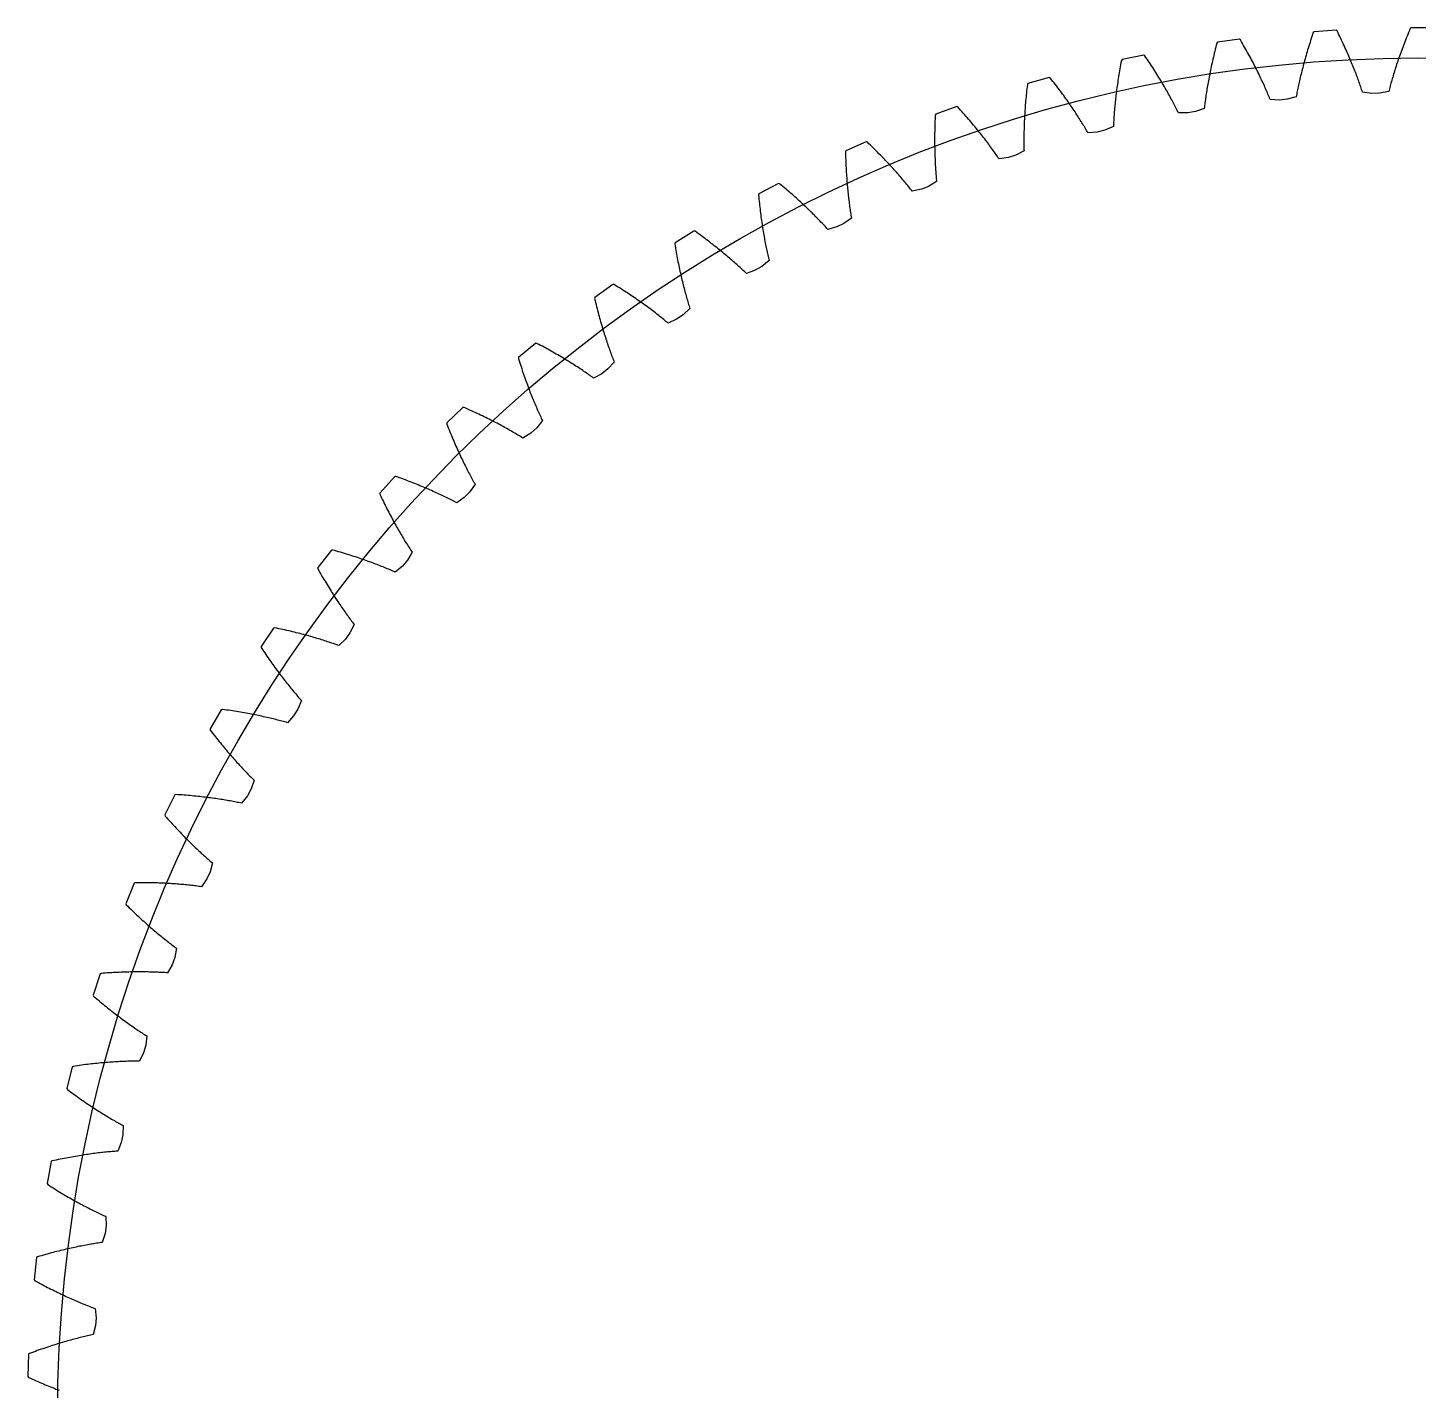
# Model space of a CAD drawing. Extents: x -54 to 54, y 163 to 271.
# Drawn here: x -54.1 to 0, y 217.8 to 270.8 of the extents above; entities that cross this region are included whole.
import ezdxf

# ---------------------------------------------------------------- set-up
doc = ezdxf.new("R2010")
doc.units = 0
doc.layers.get('0').update_dxf_attribs({"linetype": 'CONTINUOUS'})

msp = doc.modelspace()

# ---------------------------------------------------------------- linework, layer by layer
msp.add_lwpolyline([(0.591, 270.836), (-0.274, 270.839), (-0.306, 270.808), (-0.338, 270.732), (-0.369, 270.657), (-0.399, 270.583), (-0.429, 270.509), (-0.458, 270.436), (-0.487, 270.363), (-0.515, 270.291), (-0.543, 270.219), (-0.57, 270.148), (-0.597, 270.078), (-0.623, 270.008), (-0.648, 269.939), (-0.673, 269.871), (-0.697, 269.803), (-0.721, 269.735), (-0.745, 269.669), (-0.768, 269.603), (-0.79, 269.537), (-0.812, 269.472), (-0.833, 269.408), (-0.854, 269.345), (-0.875, 269.282), (-0.895, 269.219), (-0.914, 269.158), (-0.933, 269.097), (-0.952, 269.036), (-0.97, 268.976), (-0.988, 268.917), (-1.005, 268.859), (-1.022, 268.801), (-1.038, 268.744), (-1.054, 268.687), (-1.07, 268.631), (-1.085, 268.576), (-1.1, 268.522), (-1.114, 268.468), (-1.128, 268.415), (-1.141, 268.362), (-1.498, 268.29), (-1.799, 268.28), (-2.16, 268.33), (-2.176, 268.381), (-2.194, 268.433), (-2.211, 268.486), (-2.23, 268.54), (-2.248, 268.594), (-2.267, 268.648), (-2.287, 268.704), (-2.307, 268.76), (-2.327, 268.816), (-2.348, 268.874), (-2.37, 268.932), (-2.392, 268.99), (-2.414, 269.049), (-2.437, 269.109), (-2.46, 269.169), (-2.484, 269.23), (-2.509, 269.292), (-2.534, 269.354), (-2.559, 269.416), (-2.585, 269.48), (-2.612, 269.544), (-2.639, 269.608), (-2.667, 269.673), (-2.695, 269.739), (-2.723, 269.805), (-2.753, 269.872), (-2.783, 269.939), (-2.813, 270.007), (-2.844, 270.076), (-2.875, 270.145), (-2.908, 270.214), (-2.94, 270.284), (-2.974, 270.355), (-3.008, 270.426), (-3.042, 270.498), (-3.077, 270.571), (-3.113, 270.643), (-3.149, 270.717), (-3.184, 270.746), (-4.047, 270.688), (-4.077, 270.655), (-4.103, 270.577), (-4.129, 270.5), (-4.154, 270.424), (-4.178, 270.348), (-4.203, 270.273), (-4.226, 270.198), (-4.249, 270.124), (-4.272, 270.051), (-4.294, 269.979), (-4.315, 269.907), (-4.336, 269.835), (-4.357, 269.764), (-4.377, 269.694), (-4.397, 269.625), (-4.416, 269.556), (-4.435, 269.488), (-4.453, 269.42), (-4.471, 269.353), (-4.488, 269.287), (-4.505, 269.222), (-4.521, 269.157), (-4.537, 269.093), (-4.553, 269.029), (-4.568, 268.966), (-4.583, 268.904), (-4.597, 268.842), (-4.611, 268.781), (-4.625, 268.721), (-4.638, 268.662), (-4.651, 268.603), (-4.663, 268.545), (-4.675, 268.487), (-4.686, 268.43), (-4.698, 268.374), (-4.709, 268.319), (-4.719, 268.264), (-4.729, 268.21), (-4.739, 268.157), (-5.089, 268.059), (-5.39, 268.029), (-5.753, 268.053), (-5.773, 268.104), (-5.794, 268.154), (-5.815, 268.206), (-5.837, 268.258), (-5.859, 268.311), (-5.882, 268.364), (-5.906, 268.418), (-5.93, 268.472), (-5.954, 268.527), (-5.979, 268.583), (-6.004, 268.639), (-6.03, 268.696), (-6.057, 268.753), (-6.084, 268.811), (-6.111, 268.87), (-6.139, 268.929), (-6.168, 268.989), (-6.197, 269.049), (-6.227, 269.11), (-6.257, 269.171), (-6.288, 269.233), (-6.32, 269.295), (-6.352, 269.358), (-6.385, 269.422), (-6.418, 269.486), (-6.452, 269.55), (-6.486, 269.616), (-6.521, 269.681), (-6.557, 269.747), (-6.593, 269.814), (-6.63, 269.881), (-6.668, 269.949), (-6.706, 270.017), (-6.745, 270.086), (-6.784, 270.155), (-6.824, 270.225), (-6.865, 270.295), (-6.906, 270.366), (-6.943, 270.392), (-7.799, 270.274), (-7.827, 270.239), (-7.848, 270.16), (-7.868, 270.081), (-7.888, 270.003), (-7.907, 269.926), (-7.926, 269.849), (-7.944, 269.773), (-7.962, 269.698), (-7.98, 269.623), (-7.997, 269.549), (-8.013, 269.476), (-8.029, 269.403), (-8.045, 269.331), (-8.06, 269.26), (-8.075, 269.189), (-8.089, 269.119), (-8.103, 269.05), (-8.116, 268.981), (-8.129, 268.913), (-8.142, 268.846), (-8.154, 268.78), (-8.166, 268.714), (-8.178, 268.649), (-8.189, 268.584), (-8.2, 268.52), (-8.21, 268.457), (-8.22, 268.395), (-8.23, 268.333), (-8.239, 268.272), (-8.248, 268.212), (-8.256, 268.152), (-8.265, 268.093), (-8.273, 268.035), (-8.28, 267.978), (-8.288, 267.921), (-8.295, 267.865), (-8.301, 267.809), (-8.308, 267.755), (-8.314, 267.701), (-8.656, 267.579), (-8.954, 267.528), (-9.317, 267.527), (-9.341, 267.576), (-9.366, 267.625), (-9.391, 267.675), (-9.416, 267.725), (-9.442, 267.776), (-9.469, 267.828), (-9.496, 267.88), (-9.523, 267.933), (-9.551, 267.986), (-9.58, 268.04), (-9.609, 268.094), (-9.639, 268.149), (-9.67, 268.204), (-9.701, 268.26), (-9.732, 268.317), (-9.764, 268.374), (-9.797, 268.431), (-9.831, 268.489), (-9.865, 268.548), (-9.899, 268.607), (-9.934, 268.666), (-9.97, 268.726), (-10.007, 268.787), (-10.044, 268.848), (-10.081, 268.91), (-10.119, 268.972), (-10.158, 269.034), (-10.198, 269.097), (-10.238, 269.161), (-10.279, 269.225), (-10.321, 269.289), (-10.363, 269.354), (-10.406, 269.42), (-10.449, 269.486), (-10.493, 269.552), (-10.538, 269.619), (-10.584, 269.686), (-10.63, 269.753), (-10.668, 269.777), (-11.514, 269.6), (-11.54, 269.563), (-11.555, 269.482), (-11.569, 269.402), (-11.584, 269.323), (-11.598, 269.245), (-11.611, 269.167), (-11.624, 269.09), (-11.637, 269.014), (-11.649, 268.938), (-11.66, 268.863), (-11.672, 268.789), (-11.683, 268.715), (-11.693, 268.642), (-11.703, 268.57), (-11.713, 268.498), (-11.723, 268.428), (-11.732, 268.357), (-11.74, 268.288), (-11.749, 268.219), (-11.756, 268.151), (-11.764, 268.084), (-11.771, 268.018), (-11.778, 267.952), (-11.785, 267.887), (-11.791, 267.822), (-11.797, 267.759), (-11.803, 267.696), (-11.808, 267.633), (-11.813, 267.572), (-11.818, 267.511), (-11.822, 267.451), (-11.826, 267.392), (-11.83, 267.333), (-11.834, 267.275), (-11.837, 267.218), (-11.84, 267.162), (-11.843, 267.106), (-11.846, 267.051), (-11.848, 266.997), (-12.181, 266.852), (-12.474, 266.78), (-12.837, 266.753), (-12.864, 266.8), (-12.892, 266.848), (-12.92, 266.896), (-12.949, 266.944), (-12.979, 266.993), (-13.009, 267.043), (-13.039, 267.093), (-13.071, 267.144), (-13.102, 267.195), (-13.135, 267.246), (-13.168, 267.299), (-13.201, 267.351), (-13.236, 267.404), (-13.27, 267.458), (-13.306, 267.512), (-13.342, 267.567), (-13.379, 267.622), (-13.416, 267.677), (-13.454, 267.733), (-13.493, 267.79), (-13.532, 267.847), (-13.572, 267.904), (-13.612, 267.962), (-13.653, 268.021), (-13.695, 268.079), (-13.738, 268.139), (-13.781, 268.198), (-13.825, 268.258), (-13.869, 268.319), (-13.915, 268.38), (-13.961, 268.441), (-14.007, 268.503), (-14.054, 268.566), (-14.102, 268.628), (-14.151, 268.691), (-14.2, 268.755), (-14.251, 268.819), (-14.301, 268.883), (-14.341, 268.904), (-15.173, 268.668), (-15.196, 268.629), (-15.205, 268.548), (-15.214, 268.467), (-15.223, 268.387), (-15.231, 268.308), (-15.239, 268.229), (-15.247, 268.152), (-15.254, 268.075), (-15.261, 267.998), (-15.267, 267.923), (-15.274, 267.848), (-15.279, 267.773), (-15.285, 267.7), (-15.29, 267.627), (-15.295, 267.555), (-15.299, 267.484), (-15.303, 267.413), (-15.307, 267.344), (-15.31, 267.274), (-15.314, 267.206), (-15.317, 267.138), (-15.319, 267.072), (-15.321, 267.005), (-15.323, 266.94), (-15.325, 266.875), (-15.327, 266.811), (-15.328, 266.748), (-15.329, 266.686), (-15.33, 266.624), (-15.33, 266.563), (-15.33, 266.503), (-15.33, 266.443), (-15.33, 266.385), (-15.33, 266.327), (-15.329, 266.269), (-15.328, 266.213), (-15.327, 266.157), (-15.326, 266.102), (-15.324, 266.048), (-15.647, 265.88), (-15.934, 265.788), (-16.294, 265.736), (-16.324, 265.781), (-16.355, 265.826), (-16.387, 265.872), (-16.419, 265.919), (-16.452, 265.966), (-16.485, 266.013), (-16.52, 266.061), (-16.554, 266.109), (-16.589, 266.158), (-16.625, 266.207), (-16.662, 266.257), (-16.699, 266.307), (-16.737, 266.358), (-16.776, 266.409), (-16.815, 266.46), (-16.854, 266.512), (-16.895, 266.565), (-16.936, 266.617), (-16.978, 266.671), (-17.02, 266.724), (-17.063, 266.778), (-17.107, 266.833), (-17.152, 266.888), (-17.197, 266.943), (-17.243, 266.999), (-17.289, 267.055), (-17.336, 267.112), (-17.384, 267.169), (-17.433, 267.226), (-17.482, 267.284), (-17.533, 267.342), (-17.583, 267.4), (-17.635, 267.459), (-17.687, 267.518), (-17.74, 267.578), (-17.794, 267.637), (-17.848, 267.698), (-17.903, 267.758), (-17.944, 267.776), (-18.758, 267.483), (-18.778, 267.443), (-18.782, 267.361), (-18.785, 267.28), (-18.788, 267.2), (-18.791, 267.12), (-18.793, 267.041), (-18.796, 266.963), (-18.797, 266.885), (-18.799, 266.809), (-18.8, 266.733), (-18.801, 266.658), (-18.801, 266.583), (-18.802, 266.51), (-18.802, 266.437), (-18.801, 266.365), (-18.801, 266.293), (-18.8, 266.222), (-18.799, 266.152), (-18.797, 266.083), (-18.796, 266.015), (-18.794, 265.947), (-18.792, 265.88), (-18.79, 265.814), (-18.787, 265.749), (-18.784, 265.684), (-18.781, 265.62), (-18.778, 265.557), (-18.775, 265.495), (-18.771, 265.433), (-18.767, 265.372), (-18.763, 265.312), (-18.759, 265.253), (-18.755, 265.194), (-18.751, 265.137), (-18.746, 265.079), (-18.741, 265.023), (-18.736, 264.968), (-18.731, 264.913), (-18.726, 264.859), (-19.036, 264.669), (-19.316, 264.557), (-19.671, 264.48), (-19.705, 264.523), (-19.739, 264.566), (-19.774, 264.61), (-19.809, 264.654), (-19.845, 264.698), (-19.882, 264.743), (-19.919, 264.788), (-19.957, 264.834), (-19.996, 264.88), (-20.035, 264.927), (-20.075, 264.974), (-20.115, 265.021), (-20.157, 265.069), (-20.199, 265.118), (-20.241, 265.166), (-20.285, 265.215), (-20.329, 265.265), (-20.373, 265.315), (-20.419, 265.365), (-20.465, 265.415), (-20.512, 265.466), (-20.559, 265.518), (-20.607, 265.569), (-20.656, 265.621), (-20.706, 265.674), (-20.756, 265.727), (-20.807, 265.78), (-20.859, 265.833), (-20.912, 265.887), (-20.965, 265.941), (-21.019, 265.995), (-21.074, 266.05), (-21.129, 266.105), (-21.185, 266.161), (-21.242, 266.216), (-21.3, 266.272), (-21.359, 266.328), (-21.418, 266.385), (-21.46, 266.4), (-22.251, 266.051), (-22.268, 266.009), (-22.266, 265.928), (-22.264, 265.846), (-22.262, 265.766), (-22.259, 265.686), (-22.256, 265.608), (-22.252, 265.529), (-22.249, 265.452), (-22.245, 265.376), (-22.241, 265.3), (-22.236, 265.225), (-22.232, 265.15), (-22.227, 265.077), (-22.222, 265.004), (-22.217, 264.932), (-22.211, 264.861), (-22.205, 264.79), (-22.199, 264.721), (-22.193, 264.652), (-22.187, 264.584), (-22.18, 264.516), (-22.174, 264.45), (-22.167, 264.384), (-22.16, 264.319), (-22.152, 264.255), (-22.145, 264.191), (-22.137, 264.128), (-22.13, 264.066), (-22.122, 264.005), (-22.114, 263.945), (-22.106, 263.885), (-22.097, 263.826), (-22.089, 263.768), (-22.08, 263.711), (-22.072, 263.654), (-22.063, 263.598), (-22.054, 263.543), (-22.045, 263.489), (-22.036, 263.436), (-22.332, 263.224), (-22.604, 263.093), (-22.953, 262.992), (-22.989, 263.032), (-23.026, 263.073), (-23.064, 263.114), (-23.103, 263.155), (-23.142, 263.197), (-23.181, 263.239), (-23.222, 263.282), (-23.263, 263.325), (-23.304, 263.368), (-23.347, 263.412), (-23.39, 263.456), (-23.434, 263.501), (-23.478, 263.545), (-23.524, 263.591), (-23.569, 263.636), (-23.616, 263.682), (-23.663, 263.728), (-23.712, 263.775), (-23.76, 263.822), (-23.81, 263.869), (-23.86, 263.917), (-23.911, 263.965), (-23.963, 264.013), (-24.015, 264.061), (-24.068, 264.11), (-24.122, 264.159), (-24.177, 264.209), (-24.232, 264.258), (-24.288, 264.308), (-24.345, 264.359), (-24.403, 264.409), (-24.461, 264.46), (-24.521, 264.511), (-24.581, 264.562), (-24.641, 264.614), (-24.703, 264.666), (-24.765, 264.718), (-24.828, 264.77), (-24.871, 264.782), (-25.636, 264.379), (-25.65, 264.336), (-25.643, 264.254), (-25.635, 264.174), (-25.627, 264.094), (-25.618, 264.014), (-25.61, 263.936), (-25.601, 263.858), (-25.592, 263.781), (-25.583, 263.705), (-25.573, 263.63), (-25.564, 263.555), (-25.554, 263.482), (-25.544, 263.409), (-25.534, 263.336), (-25.524, 263.265), (-25.513, 263.194), (-25.503, 263.124), (-25.492, 263.055), (-25.481, 262.987), (-25.47, 262.919), (-25.458, 262.853), (-25.447, 262.787), (-25.436, 262.722), (-25.424, 262.657), (-25.412, 262.594), (-25.4, 262.531), (-25.388, 262.469), (-25.376, 262.407), (-25.364, 262.347), (-25.352, 262.287), (-25.34, 262.228), (-25.327, 262.17), (-25.315, 262.113), (-25.303, 262.056), (-25.29, 262), (-25.277, 261.945), (-25.265, 261.891), (-25.252, 261.837), (-25.239, 261.785), (-25.52, 261.553), (-25.782, 261.403), (-26.123, 261.278), (-26.162, 261.315), (-26.202, 261.353), (-26.242, 261.392), (-26.284, 261.43), (-26.325, 261.469), (-26.368, 261.509), (-26.411, 261.549), (-26.455, 261.589), (-26.5, 261.629), (-26.545, 261.67), (-26.591, 261.711), (-26.638, 261.752), (-26.686, 261.794), (-26.734, 261.836), (-26.783, 261.878), (-26.833, 261.92), (-26.883, 261.963), (-26.934, 262.006), (-26.986, 262.05), (-27.039, 262.094), (-27.092, 262.137), (-27.147, 262.182), (-27.201, 262.226), (-27.257, 262.271), (-27.314, 262.316), (-27.371, 262.361), (-27.429, 262.407), (-27.488, 262.452), (-27.547, 262.498), (-27.607, 262.544), (-27.668, 262.591), (-27.73, 262.637), (-27.793, 262.684), (-27.856, 262.731), (-27.92, 262.778), (-27.985, 262.826), (-28.051, 262.873), (-28.118, 262.921), (-28.161, 262.93), (-28.896, 262.474), (-28.907, 262.431), (-28.894, 262.35), (-28.881, 262.27), (-28.867, 262.191), (-28.853, 262.112), (-28.839, 262.035), (-28.825, 261.958), (-28.811, 261.882), (-28.796, 261.806), (-28.782, 261.732), (-28.767, 261.658), (-28.752, 261.585), (-28.737, 261.513), (-28.722, 261.442), (-28.706, 261.371), (-28.691, 261.301), (-28.676, 261.232), (-28.66, 261.164), (-28.644, 261.097), (-28.628, 261.03), (-28.613, 260.964), (-28.597, 260.899), (-28.581, 260.835), (-28.565, 260.772), (-28.548, 260.709), (-28.532, 260.647), (-28.516, 260.586), (-28.5, 260.526), (-28.483, 260.466), (-28.467, 260.408), (-28.451, 260.35), (-28.434, 260.293), (-28.418, 260.236), (-28.402, 260.181), (-28.385, 260.126), (-28.369, 260.072), (-28.352, 260.018), (-28.336, 259.966), (-28.32, 259.914), (-28.583, 259.664), (-28.834, 259.496), (-29.166, 259.347), (-29.207, 259.382), (-29.25, 259.417), (-29.293, 259.452), (-29.336, 259.488), (-29.381, 259.524), (-29.426, 259.56), (-29.472, 259.597), (-29.519, 259.634), (-29.566, 259.671), (-29.614, 259.708), (-29.663, 259.746), (-29.713, 259.784), (-29.763, 259.822), (-29.814, 259.861), (-29.866, 259.9), (-29.918, 259.939), (-29.972, 259.978), (-30.026, 260.017), (-30.081, 260.057), (-30.136, 260.097), (-30.193, 260.137), (-30.25, 260.177), (-30.308, 260.218), (-30.366, 260.259), (-30.426, 260.3), (-30.486, 260.341), (-30.547, 260.382), (-30.609, 260.424), (-30.671, 260.465), (-30.735, 260.507), (-30.799, 260.549), (-30.864, 260.591), (-30.93, 260.634), (-30.996, 260.676), (-31.063, 260.719), (-31.131, 260.761), (-31.2, 260.804), (-31.27, 260.847), (-31.314, 260.854), (-32.016, 260.347), (-32.024, 260.303), (-32.005, 260.223), (-31.986, 260.144), (-31.967, 260.066), (-31.947, 259.989), (-31.928, 259.913), (-31.909, 259.837), (-31.889, 259.762), (-31.869, 259.688), (-31.849, 259.615), (-31.83, 259.542), (-31.81, 259.47), (-31.79, 259.399), (-31.77, 259.329), (-31.749, 259.26), (-31.729, 259.191), (-31.709, 259.124), (-31.689, 259.057), (-31.668, 258.991), (-31.648, 258.925), (-31.627, 258.861), (-31.607, 258.797), (-31.586, 258.734), (-31.566, 258.672), (-31.546, 258.611), (-31.525, 258.55), (-31.505, 258.49), (-31.484, 258.431), (-31.464, 258.373), (-31.443, 258.315), (-31.423, 258.259), (-31.403, 258.203), (-31.382, 258.148), (-31.362, 258.094), (-31.342, 258.04), (-31.322, 257.987), (-31.302, 257.935), (-31.282, 257.884), (-31.262, 257.834), (-31.507, 257.565), (-31.746, 257.38), (-32.066, 257.209), (-32.11, 257.241), (-32.155, 257.273), (-32.2, 257.305), (-32.246, 257.338), (-32.293, 257.37), (-32.341, 257.403), (-32.389, 257.437), (-32.438, 257.47), (-32.488, 257.504), (-32.539, 257.538), (-32.59, 257.572), (-32.642, 257.607), (-32.695, 257.641), (-32.749, 257.676), (-32.803, 257.711), (-32.858, 257.746), (-32.914, 257.782), (-32.971, 257.817), (-33.029, 257.853), (-33.087, 257.889), (-33.146, 257.925), (-33.206, 257.961), (-33.266, 257.998), (-33.328, 258.034), (-33.39, 258.071), (-33.453, 258.108), (-33.516, 258.145), (-33.581, 258.182), (-33.646, 258.219), (-33.712, 258.256), (-33.779, 258.294), (-33.847, 258.331), (-33.916, 258.369), (-33.985, 258.407), (-34.055, 258.445), (-34.126, 258.482), (-34.198, 258.52), (-34.27, 258.558), (-34.315, 258.562), (-34.979, 258.008), (-34.984, 257.963), (-34.96, 257.885), (-34.935, 257.807), (-34.911, 257.731), (-34.886, 257.655), (-34.861, 257.58), (-34.837, 257.506), (-34.812, 257.433), (-34.787, 257.36), (-34.762, 257.288), (-34.737, 257.217), (-34.712, 257.147), (-34.687, 257.078), (-34.663, 257.009), (-34.638, 256.942), (-34.613, 256.875), (-34.588, 256.809), (-34.563, 256.743), (-34.538, 256.679), (-34.513, 256.615), (-34.488, 256.552), (-34.463, 256.49), (-34.438, 256.428), (-34.414, 256.368), (-34.389, 256.308), (-34.364, 256.249), (-34.34, 256.191), (-34.315, 256.133), (-34.291, 256.077), (-34.266, 256.021), (-34.242, 255.966), (-34.218, 255.911), (-34.194, 255.858), (-34.17, 255.805), (-34.146, 255.753), (-34.122, 255.702), (-34.099, 255.651), (-34.075, 255.602), (-34.052, 255.553), (-34.278, 255.268), (-34.503, 255.067), (-34.811, 254.873), (-34.857, 254.902), (-34.904, 254.931), (-34.951, 254.96), (-34.999, 254.989), (-35.048, 255.019), (-35.098, 255.048), (-35.149, 255.078), (-35.2, 255.108), (-35.252, 255.138), (-35.305, 255.169), (-35.359, 255.199), (-35.413, 255.23), (-35.468, 255.261), (-35.524, 255.292), (-35.581, 255.323), (-35.638, 255.354), (-35.697, 255.386), (-35.756, 255.417), (-35.816, 255.449), (-35.876, 255.481), (-35.938, 255.513), (-36, 255.545), (-36.063, 255.577), (-36.126, 255.609), (-36.191, 255.641), (-36.256, 255.674), (-36.323, 255.706), (-36.39, 255.738), (-36.457, 255.771), (-36.526, 255.804), (-36.595, 255.836), (-36.665, 255.869), (-36.736, 255.902), (-36.808, 255.935), (-36.881, 255.967), (-36.954, 256), (-37.028, 256.033), (-37.103, 256.066), (-37.148, 256.066), (-37.772, 255.467), (-37.774, 255.422), (-37.744, 255.346), (-37.714, 255.27), (-37.684, 255.196), (-37.655, 255.122), (-37.625, 255.049), (-37.595, 254.977), (-37.565, 254.905), (-37.535, 254.835), (-37.506, 254.765), (-37.476, 254.696), (-37.446, 254.627), (-37.416, 254.56), (-37.387, 254.493), (-37.357, 254.428), (-37.327, 254.363), (-37.298, 254.298), (-37.269, 254.235), (-37.239, 254.172), (-37.21, 254.11), (-37.181, 254.049), (-37.152, 253.989), (-37.123, 253.929), (-37.094, 253.871), (-37.065, 253.813), (-37.036, 253.756), (-37.008, 253.699), (-36.979, 253.644), (-36.951, 253.589), (-36.923, 253.535), (-36.895, 253.482), (-36.867, 253.429), (-36.839, 253.377), (-36.811, 253.326), (-36.784, 253.276), (-36.756, 253.227), (-36.729, 253.178), (-36.702, 253.13), (-36.676, 253.083), (-36.881, 252.783), (-37.092, 252.567), (-37.385, 252.352), (-37.433, 252.378), (-37.482, 252.403), (-37.532, 252.429), (-37.582, 252.455), (-37.633, 252.481), (-37.684, 252.507), (-37.737, 252.533), (-37.79, 252.559), (-37.844, 252.586), (-37.899, 252.612), (-37.955, 252.639), (-38.011, 252.666), (-38.068, 252.693), (-38.126, 252.72), (-38.185, 252.747), (-38.245, 252.774), (-38.305, 252.802), (-38.366, 252.829), (-38.428, 252.856), (-38.491, 252.884), (-38.554, 252.911), (-38.618, 252.939), (-38.683, 252.967), (-38.749, 252.994), (-38.816, 253.022), (-38.883, 253.05), (-38.952, 253.077), (-39.021, 253.105), (-39.091, 253.133), (-39.161, 253.161), (-39.233, 253.188), (-39.305, 253.216), (-39.378, 253.244), (-39.452, 253.272), (-39.527, 253.299), (-39.602, 253.327), (-39.679, 253.354), (-39.756, 253.382), (-39.8, 253.379), (-40.381, 252.738), (-40.38, 252.693), (-40.345, 252.619), (-40.31, 252.546), (-40.275, 252.473), (-40.24, 252.402), (-40.205, 252.331), (-40.17, 252.261), (-40.135, 252.192), (-40.101, 252.123), (-40.066, 252.056), (-40.032, 251.989), (-39.997, 251.923), (-39.963, 251.858), (-39.929, 251.793), (-39.894, 251.73), (-39.86, 251.667), (-39.827, 251.605), (-39.793, 251.544), (-39.759, 251.483), (-39.726, 251.424), (-39.692, 251.365), (-39.659, 251.307), (-39.626, 251.249), (-39.593, 251.193), (-39.56, 251.137), (-39.527, 251.082), (-39.495, 251.028), (-39.463, 250.974), (-39.431, 250.922), (-39.399, 250.87), (-39.367, 250.818), (-39.336, 250.768), (-39.304, 250.718), (-39.273, 250.669), (-39.242, 250.621), (-39.212, 250.574), (-39.181, 250.527), (-39.151, 250.481), (-39.121, 250.436), (-39.305, 250.123), (-39.5, 249.892), (-39.778, 249.658), (-39.828, 249.68), (-39.878, 249.702), (-39.929, 249.724), (-39.981, 249.746), (-40.034, 249.768), (-40.087, 249.791), (-40.141, 249.813), (-40.196, 249.836), (-40.252, 249.859), (-40.309, 249.881), (-40.366, 249.904), (-40.424, 249.927), (-40.483, 249.95), (-40.543, 249.973), (-40.603, 249.996), (-40.665, 250.019), (-40.727, 250.042), (-40.79, 250.065), (-40.853, 250.088), (-40.918, 250.111), (-40.983, 250.134), (-41.049, 250.157), (-41.116, 250.18), (-41.183, 250.203), (-41.252, 250.226), (-41.321, 250.249), (-41.391, 250.272), (-41.462, 250.295), (-41.534, 250.317), (-41.606, 250.34), (-41.679, 250.363), (-41.753, 250.385), (-41.828, 250.408), (-41.904, 250.43), (-41.98, 250.453), (-42.057, 250.475), (-42.135, 250.497), (-42.214, 250.52), (-42.259, 250.513), (-42.793, 249.833), (-42.789, 249.789), (-42.749, 249.717), (-42.709, 249.647), (-42.669, 249.577), (-42.629, 249.508), (-42.589, 249.44), (-42.55, 249.372), (-42.51, 249.306), (-42.471, 249.24), (-42.432, 249.175), (-42.392, 249.111), (-42.353, 249.047), (-42.315, 248.985), (-42.276, 248.923), (-42.238, 248.862), (-42.199, 248.801), (-42.161, 248.742), (-42.123, 248.683), (-42.085, 248.625), (-42.048, 248.568), (-42.01, 248.512), (-41.973, 248.456), (-41.936, 248.401), (-41.899, 248.347), (-41.863, 248.294), (-41.826, 248.241), (-41.79, 248.189), (-41.754, 248.138), (-41.718, 248.088), (-41.683, 248.038), (-41.648, 247.989), (-41.613, 247.941), (-41.578, 247.894), (-41.544, 247.847), (-41.51, 247.801), (-41.476, 247.756), (-41.442, 247.712), (-41.409, 247.668), (-41.376, 247.625), (-41.538, 247.3), (-41.716, 247.056), (-41.977, 246.803), (-42.028, 246.821), (-42.08, 246.84), (-42.132, 246.858), (-42.185, 246.877), (-42.24, 246.895), (-42.294, 246.914), (-42.35, 246.933), (-42.407, 246.951), (-42.464, 246.97), (-42.522, 246.989), (-42.581, 247.008), (-42.64, 247.026), (-42.701, 247.045), (-42.762, 247.064), (-42.824, 247.082), (-42.886, 247.101), (-42.95, 247.12), (-43.014, 247.138), (-43.079, 247.157), (-43.145, 247.175), (-43.212, 247.194), (-43.279, 247.212), (-43.348, 247.23), (-43.417, 247.248), (-43.487, 247.267), (-43.557, 247.285), (-43.629, 247.303), (-43.701, 247.321), (-43.774, 247.338), (-43.848, 247.356), (-43.923, 247.373), (-43.998, 247.391), (-44.074, 247.408), (-44.151, 247.425), (-44.229, 247.442), (-44.308, 247.459), (-44.387, 247.476), (-44.467, 247.493), (-44.511, 247.483), (-44.997, 246.768), (-44.989, 246.723), (-44.944, 246.655), (-44.9, 246.587), (-44.855, 246.52), (-44.81, 246.454), (-44.766, 246.389), (-44.722, 246.325), (-44.678, 246.261), (-44.634, 246.198), (-44.59, 246.136), (-44.547, 246.075), (-44.503, 246.014), (-44.46, 245.954), (-44.418, 245.895), (-44.375, 245.837), (-44.332, 245.78), (-44.29, 245.723), (-44.248, 245.667), (-44.206, 245.612), (-44.165, 245.557), (-44.124, 245.504), (-44.083, 245.451), (-44.042, 245.399), (-44.001, 245.347), (-43.961, 245.297), (-43.921, 245.247), (-43.882, 245.197), (-43.842, 245.149), (-43.803, 245.101), (-43.764, 245.054), (-43.726, 245.008), (-43.688, 244.962), (-43.65, 244.918), (-43.612, 244.873), (-43.575, 244.83), (-43.538, 244.787), (-43.501, 244.745), (-43.465, 244.704), (-43.429, 244.663), (-43.568, 244.328), (-43.729, 244.072), (-43.971, 243.801), (-44.023, 243.816), (-44.076, 243.831), (-44.13, 243.846), (-44.184, 243.861), (-44.24, 243.875), (-44.296, 243.89), (-44.353, 243.905), (-44.41, 243.92), (-44.469, 243.934), (-44.528, 243.949), (-44.588, 243.964), (-44.649, 243.978), (-44.71, 243.992), (-44.772, 244.007), (-44.835, 244.021), (-44.899, 244.035), (-44.964, 244.05), (-45.029, 244.064), (-45.096, 244.078), (-45.163, 244.091), (-45.231, 244.105), (-45.299, 244.119), (-45.369, 244.132), (-45.439, 244.146), (-45.51, 244.159), (-45.581, 244.172), (-45.654, 244.185), (-45.727, 244.198), (-45.801, 244.21), (-45.876, 244.223), (-45.952, 244.235), (-46.028, 244.247), (-46.106, 244.259), (-46.184, 244.271), (-46.263, 244.282), (-46.342, 244.294), (-46.423, 244.305), (-46.504, 244.316), (-46.547, 244.303), (-46.982, 243.556), (-46.971, 243.512), (-46.921, 243.447), (-46.872, 243.383), (-46.823, 243.319), (-46.773, 243.256), (-46.725, 243.194), (-46.676, 243.133), (-46.628, 243.072), (-46.58, 243.013), (-46.532, 242.954), (-46.484, 242.896), (-46.437, 242.838), (-46.389, 242.782), (-46.343, 242.726), (-46.296, 242.671), (-46.25, 242.616), (-46.204, 242.563), (-46.158, 242.51), (-46.112, 242.458), (-46.067, 242.406), (-46.022, 242.356), (-45.978, 242.306), (-45.933, 242.257), (-45.889, 242.208), (-45.846, 242.16), (-45.802, 242.113), (-45.759, 242.067), (-45.717, 242.021), (-45.674, 241.977), (-45.632, 241.932), (-45.591, 241.889), (-45.549, 241.846), (-45.508, 241.804), (-45.468, 241.763), (-45.428, 241.722), (-45.388, 241.682), (-45.348, 241.643), (-45.309, 241.604), (-45.27, 241.566), (-45.386, 241.221), (-45.528, 240.955), (-45.751, 240.668), (-45.804, 240.679), (-45.858, 240.69), (-45.913, 240.701), (-45.968, 240.712), (-46.024, 240.723), (-46.081, 240.734), (-46.139, 240.745), (-46.198, 240.755), (-46.257, 240.766), (-46.317, 240.777), (-46.378, 240.787), (-46.439, 240.797), (-46.502, 240.807), (-46.565, 240.817), (-46.629, 240.827), (-46.694, 240.837), (-46.759, 240.846), (-46.825, 240.856), (-46.892, 240.865), (-46.96, 240.874), (-47.029, 240.883), (-47.098, 240.892), (-47.168, 240.901), (-47.239, 240.909), (-47.311, 240.917), (-47.383, 240.925), (-47.457, 240.933), (-47.531, 240.941), (-47.606, 240.948), (-47.681, 240.956), (-47.758, 240.963), (-47.835, 240.969), (-47.913, 240.976), (-47.991, 240.982), (-48.071, 240.988), (-48.151, 240.994), (-48.232, 240.999), (-48.314, 241.005), (-48.356, 240.989), (-48.737, 240.213), (-48.724, 240.17), (-48.669, 240.109), (-48.616, 240.048), (-48.562, 239.988), (-48.509, 239.929), (-48.456, 239.87), (-48.403, 239.813), (-48.35, 239.756), (-48.298, 239.7), (-48.246, 239.644), (-48.195, 239.589), (-48.144, 239.536), (-48.093, 239.482), (-48.042, 239.43), (-47.992, 239.378), (-47.942, 239.327), (-47.892, 239.277), (-47.842, 239.227), (-47.793, 239.178), (-47.745, 239.13), (-47.696, 239.083), (-47.649, 239.036), (-47.601, 238.99), (-47.554, 238.945), (-47.507, 238.9), (-47.46, 238.857), (-47.414, 238.813), (-47.368, 238.771), (-47.323, 238.729), (-47.278, 238.688), (-47.233, 238.647), (-47.189, 238.608), (-47.145, 238.568), (-47.102, 238.53), (-47.059, 238.492), (-47.017, 238.455), (-46.974, 238.419), (-46.933, 238.383), (-46.891, 238.348), (-46.982, 237.996), (-47.106, 237.72), (-47.308, 237.418), (-47.362, 237.426), (-47.417, 237.433), (-47.472, 237.44), (-47.528, 237.447), (-47.585, 237.454), (-47.642, 237.461), (-47.701, 237.468), (-47.76, 237.474), (-47.82, 237.481), (-47.88, 237.487), (-47.942, 237.493), (-48.004, 237.499), (-48.067, 237.505), (-48.13, 237.51), (-48.195, 237.516), (-48.26, 237.521), (-48.326, 237.526), (-48.393, 237.531), (-48.461, 237.535), (-48.529, 237.54), (-48.598, 237.544), (-48.668, 237.548), (-48.738, 237.552), (-48.81, 237.555), (-48.882, 237.558), (-48.955, 237.561), (-49.028, 237.564), (-49.103, 237.566), (-49.178, 237.569), (-49.254, 237.57), (-49.33, 237.572), (-49.408, 237.574), (-49.486, 237.575), (-49.565, 237.575), (-49.645, 237.576), (-49.725, 237.576), (-49.806, 237.576), (-49.888, 237.575), (-49.929, 237.557), (-50.255, 236.756), (-50.239, 236.714), (-50.18, 236.657), (-50.123, 236.6), (-50.065, 236.544), (-50.008, 236.489), (-49.951, 236.434), (-49.894, 236.38), (-49.838, 236.327), (-49.782, 236.275), (-49.726, 236.223), (-49.671, 236.172), (-49.616, 236.122), (-49.561, 236.072), (-49.507, 236.023), (-49.453, 235.975), (-49.4, 235.928), (-49.347, 235.881), (-49.294, 235.835), (-49.242, 235.79), (-49.19, 235.745), (-49.138, 235.701), (-49.087, 235.658), (-49.037, 235.616), (-48.986, 235.574), (-48.936, 235.533), (-48.887, 235.492), (-48.838, 235.452), (-48.789, 235.413), (-48.741, 235.374), (-48.693, 235.336), (-48.646, 235.299), (-48.599, 235.263), (-48.553, 235.227), (-48.507, 235.191), (-48.461, 235.157), (-48.416, 235.123), (-48.372, 235.089), (-48.328, 235.056), (-48.284, 235.024), (-48.35, 234.667), (-48.454, 234.383), (-48.635, 234.068), (-48.689, 234.072), (-48.744, 234.075), (-48.8, 234.078), (-48.856, 234.082), (-48.913, 234.085), (-48.971, 234.087), (-49.03, 234.09), (-49.089, 234.092), (-49.149, 234.095), (-49.21, 234.097), (-49.272, 234.098), (-49.334, 234.1), (-49.398, 234.101), (-49.462, 234.103), (-49.526, 234.103), (-49.592, 234.104), (-49.658, 234.105), (-49.725, 234.105), (-49.793, 234.105), (-49.861, 234.104), (-49.93, 234.103), (-50, 234.102), (-50.071, 234.101), (-50.142, 234.1), (-50.214, 234.098), (-50.287, 234.096), (-50.361, 234.093), (-50.435, 234.09), (-50.51, 234.087), (-50.586, 234.084), (-50.663, 234.08), (-50.74, 234.076), (-50.818, 234.072), (-50.897, 234.067), (-50.977, 234.062), (-51.057, 234.057), (-51.138, 234.051), (-51.219, 234.045), (-51.259, 234.024), (-51.529, 233.202), (-51.509, 233.161), (-51.447, 233.108), (-51.385, 233.055), (-51.324, 233.003), (-51.263, 232.952), (-51.202, 232.902), (-51.142, 232.852), (-51.082, 232.803), (-51.023, 232.754), (-50.964, 232.707), (-50.905, 232.66), (-50.847, 232.613), (-50.789, 232.568), (-50.731, 232.523), (-50.674, 232.479), (-50.618, 232.435), (-50.561, 232.392), (-50.506, 232.35), (-50.45, 232.309), (-50.395, 232.268), (-50.341, 232.228), (-50.287, 232.188), (-50.233, 232.149), (-50.18, 232.111), (-50.128, 232.073), (-50.075, 232.036), (-50.024, 232), (-49.972, 231.964), (-49.922, 231.929), (-49.871, 231.895), (-49.822, 231.861), (-49.772, 231.827), (-49.724, 231.795), (-49.675, 231.763), (-49.627, 231.731), (-49.58, 231.7), (-49.533, 231.67), (-49.487, 231.64), (-49.441, 231.611), (-49.482, 231.25), (-49.566, 230.96), (-49.725, 230.633), (-49.779, 230.633), (-49.834, 230.633), (-49.89, 230.632), (-49.946, 230.631), (-50.004, 230.63), (-50.061, 230.629), (-50.12, 230.628), (-50.18, 230.626), (-50.24, 230.624), (-50.301, 230.622), (-50.362, 230.619), (-50.425, 230.616), (-50.488, 230.613), (-50.552, 230.61), (-50.616, 230.606), (-50.682, 230.602), (-50.748, 230.598), (-50.815, 230.594), (-50.882, 230.589), (-50.95, 230.584), (-51.019, 230.578), (-51.089, 230.572), (-51.159, 230.566), (-51.231, 230.56), (-51.302, 230.553), (-51.375, 230.545), (-51.448, 230.538), (-51.522, 230.53), (-51.597, 230.522), (-51.672, 230.513), (-51.749, 230.504), (-51.825, 230.495), (-51.903, 230.485), (-51.981, 230.475), (-52.06, 230.464), (-52.14, 230.453), (-52.22, 230.441), (-52.301, 230.43), (-52.339, 230.406), (-52.551, 229.567), (-52.529, 229.528), (-52.463, 229.479), (-52.398, 229.431), (-52.333, 229.384), (-52.268, 229.337), (-52.204, 229.291), (-52.141, 229.245), (-52.078, 229.2), (-52.015, 229.156), (-51.953, 229.113), (-51.891, 229.07), (-51.829, 229.028), (-51.769, 228.987), (-51.708, 228.946), (-51.648, 228.906), (-51.589, 228.866), (-51.53, 228.827), (-51.471, 228.789), (-51.413, 228.751), (-51.355, 228.715), (-51.298, 228.678), (-51.241, 228.643), (-51.185, 228.607), (-51.13, 228.573), (-51.075, 228.539), (-51.02, 228.506), (-50.966, 228.473), (-50.912, 228.441), (-50.859, 228.41), (-50.807, 228.379), (-50.755, 228.348), (-50.703, 228.319), (-50.652, 228.29), (-50.602, 228.261), (-50.552, 228.233), (-50.502, 228.205), (-50.454, 228.178), (-50.405, 228.152), (-50.358, 228.126), (-50.373, 227.763), (-50.437, 227.468), (-50.572, 227.131), (-50.627, 227.127), (-50.681, 227.122), (-50.737, 227.118), (-50.793, 227.113), (-50.85, 227.108), (-50.908, 227.103), (-50.966, 227.098), (-51.026, 227.092), (-51.085, 227.085), (-51.146, 227.079), (-51.207, 227.072), (-51.269, 227.065), (-51.332, 227.058), (-51.396, 227.05), (-51.46, 227.042), (-51.525, 227.033), (-51.59, 227.024), (-51.657, 227.015), (-51.724, 227.006), (-51.791, 226.996), (-51.86, 226.985), (-51.929, 226.975), (-51.999, 226.964), (-52.069, 226.952), (-52.14, 226.94), (-52.212, 226.928), (-52.285, 226.915), (-52.358, 226.902), (-52.432, 226.889), (-52.507, 226.875), (-52.582, 226.861), (-52.658, 226.846), (-52.735, 226.831), (-52.812, 226.815), (-52.89, 226.799), (-52.969, 226.782), (-53.048, 226.765), (-53.128, 226.748), (-53.165, 226.722), (-53.317, 225.87), (-53.292, 225.833), (-53.223, 225.789), (-53.155, 225.745), (-53.087, 225.702), (-53.019, 225.66), (-52.952, 225.618), (-52.886, 225.577), (-52.82, 225.537), (-52.754, 225.498), (-52.689, 225.459), (-52.624, 225.42), (-52.56, 225.383), (-52.496, 225.345), (-52.433, 225.309), (-52.37, 225.273), (-52.308, 225.238), (-52.247, 225.203), (-52.186, 225.169), (-52.125, 225.136), (-52.065, 225.103), (-52.005, 225.071), (-51.946, 225.039), (-51.888, 225.008), (-51.83, 224.977), (-51.773, 224.948), (-51.716, 224.918), (-51.66, 224.889), (-51.604, 224.861), (-51.549, 224.833), (-51.494, 224.806), (-51.44, 224.78), (-51.387, 224.754), (-51.334, 224.728), (-51.282, 224.703), (-51.23, 224.679), (-51.179, 224.655), (-51.128, 224.631), (-51.078, 224.608), (-51.029, 224.586), (-51.019, 224.222), (-51.062, 223.923), (-51.174, 223.577), (-51.227, 223.57), (-51.282, 223.562), (-51.337, 223.554), (-51.393, 223.545), (-51.449, 223.536), (-51.506, 223.527), (-51.564, 223.517), (-51.623, 223.507), (-51.682, 223.497), (-51.742, 223.486), (-51.803, 223.475), (-51.864, 223.463), (-51.926, 223.452), (-51.989, 223.439), (-52.053, 223.427), (-52.117, 223.414), (-52.182, 223.4), (-52.247, 223.387), (-52.313, 223.373), (-52.38, 223.358), (-52.448, 223.343), (-52.516, 223.327), (-52.585, 223.311), (-52.654, 223.295), (-52.725, 223.278), (-52.795, 223.261), (-52.867, 223.243), (-52.939, 223.225), (-53.012, 223.207), (-53.085, 223.188), (-53.16, 223.168), (-53.234, 223.148), (-53.31, 223.127), (-53.386, 223.106), (-53.463, 223.085), (-53.54, 223.063), (-53.618, 223.04), (-53.696, 223.017), (-53.731, 222.989), (-53.824, 222.129), (-53.796, 222.093), (-53.724, 222.054), (-53.653, 222.015), (-53.582, 221.977), (-53.512, 221.94), (-53.442, 221.903), (-53.373, 221.867), (-53.304, 221.831), (-53.236, 221.796), (-53.168, 221.762), (-53.101, 221.728), (-53.034, 221.695), (-52.968, 221.663), (-52.903, 221.631), (-52.838, 221.599), (-52.773, 221.568), (-52.709, 221.538), (-52.646, 221.508), (-52.583, 221.479), (-52.521, 221.451), (-52.459, 221.423), (-52.398, 221.395), (-52.338, 221.368), (-52.278, 221.342), (-52.219, 221.316), (-52.16, 221.291), (-52.102, 221.266), (-52.044, 221.242), (-51.987, 221.218), (-51.931, 221.195), (-51.875, 221.172), (-51.82, 221.15), (-51.766, 221.128), (-51.712, 221.106), (-51.658, 221.086), (-51.606, 221.065), (-51.554, 221.045), (-51.502, 221.026), (-51.451, 221.007), (-51.416, 220.645), (-51.438, 220.344), (-51.525, 219.991), (-51.578, 219.98), (-51.632, 219.968), (-51.686, 219.956), (-51.742, 219.943), (-51.797, 219.93), (-51.854, 219.917), (-51.911, 219.904), (-51.969, 219.89), (-52.027, 219.875), (-52.086, 219.86), (-52.146, 219.845), (-52.206, 219.829), (-52.268, 219.813), (-52.329, 219.797), (-52.392, 219.78), (-52.455, 219.762), (-52.519, 219.744), (-52.583, 219.726), (-52.648, 219.707), (-52.714, 219.688), (-52.78, 219.668), (-52.847, 219.648), (-52.915, 219.627), (-52.983, 219.606), (-53.052, 219.585), (-53.121, 219.562), (-53.191, 219.54), (-53.262, 219.517), (-53.333, 219.493), (-53.405, 219.469), (-53.478, 219.444), (-53.551, 219.419), (-53.625, 219.393), (-53.699, 219.367), (-53.774, 219.34), (-53.85, 219.313), (-53.926, 219.285), (-54.003, 219.256), (-54.035, 219.225), (-54.068, 218.361), (-54.038, 218.327), (-53.964, 218.293), (-53.89, 218.26), (-53.817, 218.227), (-53.744, 218.194), (-53.672, 218.162), (-53.6, 218.131), (-53.529, 218.101), (-53.458, 218.07), (-53.388, 218.041), (-53.319, 218.012), (-53.25, 217.984), (-53.182, 217.956), (-53.114, 217.928), (-53.047, 217.902), (-52.981, 217.875), (-52.915, 217.85), (-52.85, 217.824)])
at = {"linetype": 'Continuous'}
msp.add_circle((0, 216.747), 52.917, dxfattribs=at)

doc.saveas('drawing.dxf')
